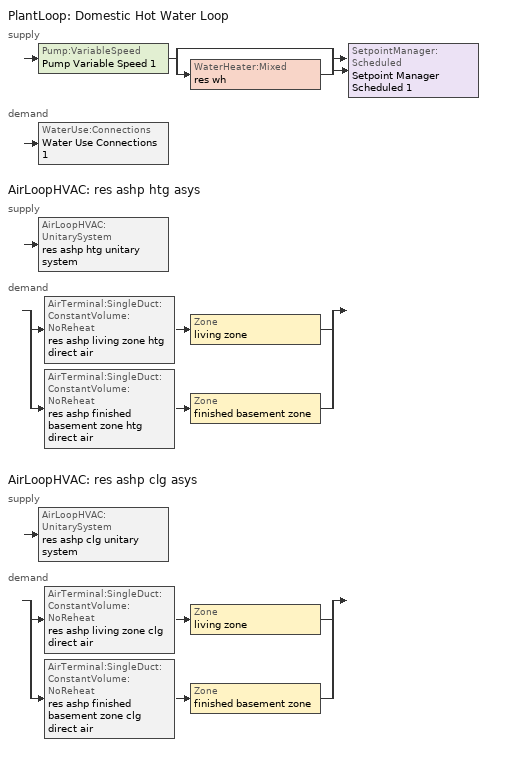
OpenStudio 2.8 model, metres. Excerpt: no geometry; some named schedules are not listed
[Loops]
PlantLoop 'Domestic Hot Water Loop'
 supply: Pump:VariableSpeed 'Pump Variable Speed 1' > split
  | bypass
  | WaterHeater:Mixed 'res wh'
  join > SetpointManager:Scheduled 'Setpoint Manager Scheduled 1'
 demand: WaterUse:Connections 'Water Use Connections 1'
AirLoopHVAC 'res ashp htg asys'
 supply: AirLoopHVAC:UnitarySystem 'res ashp htg unitary system'
 demand: split
  | AirTerminal:SingleDuct:ConstantVolume:NoReheat 'res ashp living zone htg direct air' > Zone 'living zone'
  | AirTerminal:SingleDuct:ConstantVolume:NoReheat 'res ashp finished basement zone htg direct air' > Zone 'finished basement zone'
AirLoopHVAC 'res ashp clg asys'
 supply: AirLoopHVAC:UnitarySystem 'res ashp clg unitary system'
 demand: split
  | AirTerminal:SingleDuct:ConstantVolume:NoReheat 'res ashp living zone clg direct air' > Zone 'living zone'
  | AirTerminal:SingleDuct:ConstantVolume:NoReheat 'res ashp finished basement zone clg direct air' > Zone 'finished basement zone'
[Sizing:Zone] Zone Cooling Design Supply Air Temperature Input Method=SupplyAirTemperature; Zone Cooling Design Supply Air Temperature {C}=14; Zone Cooling Design Supply Air Temperature Difference {deltaC}=11.11; Zone Heating Design Supply Air Temperature Input Method=SupplyAirTemperature; Zone Heating Design Supply Air Temperature {C}=40; Zone Heating Design Supply Air Temperature Difference {deltaC}=11.11; Zone Cooling Design Supply Air Humidity Ratio {kg-H2O/kg-air}=0.0085; Zone Heating Design Supply Air Humidity Ratio {kg-H2O/kg-air}=0.008; Cooling Design Air Flow Method=DesignDay; Heating Design Air Flow Method=DesignDay; Account for Dedicated Outdoor Air System=No; Dedicated Outdoor Air System Control Strategy=NeutralSupplyAir; Dedicated Outdoor Air Low Setpoint Temperature for Design {C}=autosize; Dedicated Outdoor Air High Setpoint Temperature for Design {C}=autosize
living zone; garage zone; finished basement zone; res ds res ashp htg asys ret air zone; res ds res ashp clg asys ret air zone
[Zone equipment]
living zone: res ashp living zone htg direct air, res ashp living zone clg direct air
finished basement zone: res ashp finished basement zone htg direct air, res ashp finished basement zone clg direct air
[PlantLoop]
Domestic Hot Water Loop: Glycol Concentration=0; Maximum Loop Flow Rate {m3/s}=0.01; Plant Loop Volume {m3}=0.003; Load Distribution Scheme=Optimal
[Sizing:Plant]
Domestic Hot Water Loop: Loop Type=Heating; Design Loop Exit Temperature {C}=52.6667; Loop Design Temperature Difference {deltaC}=5.55556; Sizing Option=NonCoincident; Zone Timesteps in Averaging Window=1; Coincident Sizing Factor Mode=None
[Pump:VariableSpeed]
Pump Variable Speed 1: Rated Flow Rate {m3/s}=0.01; Rated Pump Head {Pa}=1; Rated Power Consumption {W}=0; Motor Efficiency=1; Fraction of Motor Inefficiencies to Fluid Stream=0; Coefficient 1 of the Part Load Performance Curve=0; Coefficient 2 of the Part Load Performance Curve=1; Coefficient 3 of the Part Load Performance Curve=0; Coefficient 4 of the Part Load Performance Curve=0; Pump Control Type=Intermittent; Skin Loss Radiative Fraction=0.5; Design Power Sizing Method=PowerPerFlowPerPressure; Design Electric Power per Unit Flow Rate {W/(m3/s)}=348701.1; Design Shaft Power per Unit Flow Rate per Unit Head {W-s/m3-Pa}=1.28205; Design Minimum Flow Rate Fraction=0
[SetpointManager:Scheduled]
Setpoint Manager Scheduled 1: Control Variable=Temperature; Schedule=dhw temp
[WaterHeater:Mixed]
res wh: Tank Volume {m3}=0.143846; Setpoint Temperature Schedule=WH Setpoint Temp; Deadband Temperature Difference {deltaC}=2; Maximum Temperature Limit {C}=99; Heater Control Type=Cycle; Heater Maximum Capacity {W}=11722.8; Heater Minimum Capacity {W}=0; Heater Fuel Type=NaturalGas; Heater Thermal Efficiency=0.773298; Off Cycle Parasitic Fuel Consumption Rate {W}=0; Off Cycle Parasitic Fuel Type=Electricity; Off Cycle Parasitic Heat Fraction to Tank=0; On Cycle Parasitic Fuel Consumption Rate {W}=0; On Cycle Parasitic Fuel Type=Electricity; On Cycle Parasitic Heat Fraction to Tank=0; Ambient Temperature Indicator=ThermalZone; Ambient Temperature Thermal Zone=finished basement zone; Off Cycle Loss Coefficient to Ambient Temperature {W/K}=4.15693; Off Cycle Loss Fraction to Thermal Zone=0.64; On Cycle Loss Coefficient to Ambient Temperature {W/K}=4.15693; On Cycle Loss Fraction to Thermal Zone=1; Use Side Effectiveness=1; Source Side Effectiveness=1; Use Side Design Flow Rate {m3/s}=autosize; Source Side Design Flow Rate {m3/s}=autosize; Indirect Water Heating Recovery Time {hr}=1.5; Source Side Flow Control Mode=IndirectHeatPrimarySetpoint
[WaterUse:Connections]
Water Use Connections 1: Water Use Equipment Name 1=res shower; Water Use Equipment Name 2=res sink; Water Use Equipment Name 3=res bath; Water Use Equipment Name 4=res shower dist=0.0; Water Use Equipment Name 5=res sink dist=0.0; Water Use Equipment Name 6=res bath dist=0.0; Water Use Equipment Name 7=res dw; Water Use Equipment Name 8=res cw
[WaterUse:Equipment:Definition]
Name | Peak Flow Rate {m3/s} | Target Temperature Schedule
res shower | 0.000274695 | res shower temperature schedule
res sink | 0.000212399 | res sink temperature schedule
res bath | 0.000429619 | res bath temperature schedule
res shower dist=0.0 | 0 | res shower temperature schedule
res sink dist=0.0 | 0 | res sink temperature schedule
res bath dist=0.0 | 0 | res bath temperature schedule
res dw | 6.66818e-05 | res dw temperature schedule
res cw | 0.000697118 | res cw temperature schedule
[OtherEquipment:Definition] Design Level Calculation Method=EquipmentLevel
Name | Design Level {W} | Fraction Latent | Fraction Radiant | Fraction Lost
res shower | 7899.46 | 0.487197 | 0 | 0
res sink | 2132.88 | 0.312222 | 0 | 0
res bath | 6337.27 | 0 | 0 | 0
res ds res ashp htg asys SupSLkToLvEq; res ds res ashp htg asys SupLatLkToLvEq; res ds res ashp htg asys SupDCnToLvEq; res ds res ashp htg asys SupDCnToAhEq; res ds res ashp htg asys RetDCnToPlEq; res ds res ashp htg asys RetDCnToAhEquip; res ds res ashp htg asys SupSLkToAhEq; res ds res ashp htg asys SupLatLkToAhEq; res ds res ashp htg asys RetSLkEq; res ds res ashp htg asys RetLatLkEq; res ds res ashp clg asys SupSLkToLvEq; res ds res ashp clg asys SupLatLkToLvEq; res ds res ashp clg asys SupDCnToLvEq; res ds res ashp clg asys SupDCnToAhEq; res ds res ashp clg asys RetDCnToPlEq; res ds res ashp clg asys RetDCnToAhEquip; res ds res ashp clg asys SupSLkToAhEq; res ds res ashp clg asys SupLatLkToAhEq; res ds res ashp clg asys RetSLkEq; res ds res ashp clg asys RetLatLkEq | 0
[Coil:Heating:DX:SingleSpeed]
res ashp htg coil: Availability Schedule=Always On Discrete; Rated Total Heating Capacity {W}=17584.3; Rated COP {W/W}=3.33368; Rated Air Flow Rate {m3/s}=Autosize; Rated Supply Fan Power Per Volume Flow Rate {W/(m3/s)}=773.391; Total Heating Capacity Function of Temperature Curve=HP_Heat-Cap-fT1; Total Heating Capacity Function of Flow Fraction Curve=HP_Heat-CAP-fFF1; Energy Input Ratio Function of Temperature Curve=HP_Heat-EIR-fT1; Energy Input Ratio Function of Flow Fraction Curve=HP_Heat-EIR-fFF1; Part Load Fraction Correlation Curve=HP_Heat-PLF-fPLR1; Defrost Energy Input Ratio Function of Temperature Curve=DefrostEIR; Minimum Outdoor Dry-Bulb Temperature for Compressor Operation {C}=-17.7778; Maximum Outdoor Dry-Bulb Temperature for Defrost Operation {C}=4.44444; Crankcase Heater Capacity {W}=20; Maximum Outdoor Dry-Bulb Temperature for Crankcase Heater Operation {C}=12.7778; Defrost Strategy=ReverseCycle; Defrost Control=OnDemand; Defrost Time Period Fraction=0.166667; Resistive Defrost Heater Capacity {W}=2000
[Coil:Heating:Electric]
res ashp supp heater: Availability Schedule=Always On Discrete; Efficiency=1; Nominal Capacity {W}=14653.6
[Fan:OnOff] Availability Schedule=Always On Discrete; Fan Total Efficiency=0.75; Pressure Rise {Pa}=1023.42; Maximum Flow Rate {m3/s}=autosize; Motor Efficiency=1; Motor In Airstream Fraction=1
Name | Fan Power Ratio Function of Speed Ratio Curve | Fan Efficiency Ratio Function of Speed Ratio Curve
res ashp htg supply fan | Fan On Off Power Curve | Fan On Off Efficiency Curve
res ashp clg supply fan | Fan On Off Power Curve 1 | Fan On Off Efficiency Curve 1
[AirLoopHVAC:UnitarySystem] Control Type=Load; Controlling Zone or Thermostat Location=living zone; Dehumidification Control Type=None; Availability Schedule=Always On Discrete; Fan Placement=BlowThrough; Supply Air Fan Operating Mode Schedule=Always Off Discrete; DX Heating Coil Sizing Ratio=1; Use DOAS DX Cooling Coil=No; DOAS DX Cooling Coil Leaving Minimum Air Temperature {C}=2; Latent Load Control=SensibleOnlyLoadControl; Supply Air Flow Rate During Cooling Operation {m3/s}=autosize; Supply Air Flow Rate During Heating Operation {m3/s}=autosize; Supply Air Flow Rate When No Cooling or Heating is Required {m3/s}=0; Maximum Supply Air Temperature {C}=76.6667; Maximum Outdoor Dry-Bulb Temperature for Supplemental Heater Operation {C}=4.44444; Maximum Cycling Rate {cycles/hr}=2.5; Heat Pump Time Constant {s}=60; Fraction of On-Cycle Power Use=0.01; Heat Pump Fan Delay Time {s}=60; Ancilliary On-Cycle Electric Power {W}=0; Ancilliary Off-Cycle Electric Power {W}=0
Name | Supply Fan | Heating Coil | Supplemental Heating Coil | Cooling Coil
res ashp htg unitary system | res ashp htg supply fan | res ashp htg coil | res ashp supp heater
res ashp clg unitary system | res ashp clg supply fan |  |  | res ashp clg coil
[AirLoopHVAC] Availability Schedule=Always On Discrete; Design Supply Air Flow Rate {m3/s}=AutoSize
res ashp htg asys; res ashp clg asys
[Sizing:System] Type of Load to Size On=Sensible; Design Outdoor Air Flow Rate {m3/s}=Autosize; Central Heating Maximum System Air Flow Ratio=0.3; Preheat Design Temperature {C}=7; Preheat Design Humidity Ratio {kg-H2O/kg-Air}=0.008; Precool Design Temperature {C}=12.8; Precool Design Humidity Ratio {kg-H2O/kg-Air}=0.008; Central Cooling Design Supply Air Temperature {C}=12.8; Central Heating Design Supply Air Temperature {C}=16.7; Sizing Option=NonCoincident; 100% Outdoor Air in Cooling=Yes; 100% Outdoor Air in Heating=Yes; Central Cooling Design Supply Air Humidity Ratio {kg-H2O/kg-Air}=0.0085; Central Heating Design Supply Air Humidity Ratio {kg-H2O/kg-Air}=0.008; Cooling Design Air Flow Method=DesignDay; Cooling Design Air Flow Rate {m3/s}=0; Heating Design Air Flow Method=DesignDay; Heating Design Air Flow Rate {m3/s}=0; System Outdoor Air Method=ZoneSum; Zone Maximum Outdoor Air Fraction=1; Cooling Supply Air Flow Rate Per Floor Area {m3/s-m2}=0.00996765; Cooling Fraction of Autosized Cooling Supply Air Flow Rate=1; Cooling Supply Air Flow Rate Per Unit Cooling Capacity {m3/s-W}=3.94755e-05; Heating Supply Air Flow Rate Per Floor Area {m3/s-m2}=0.00996765; Heating Fraction of Autosized Heating Supply Air Flow Rate=1; Heating Fraction of Autosized Cooling Supply Air Flow Rate=1; Heating Supply Air Flow Rate Per Unit Heating Capacity {m3/s-W}=3.15882e-05; Cooling Design Capacity Method=CoolingDesignCapacity; Cooling Design Capacity {W}=autosize; Cooling Design Capacity Per Floor Area {W/m2}=234.7; Fraction of Autosized Cooling Design Capacity=1; Heating Design Capacity Method=HeatingDesignCapacity; Heating Design Capacity {W}=autosize; Heating Design Capacity Per Floor Area {W/m2}=157; Fraction of Autosized Heating Design Capacity=1; Central Cooling Capacity Control Method=OnOff
res ashp htg asys; res ashp clg asys
[AirTerminal:SingleDuct:ConstantVolume:NoReheat] Availability Schedule=Always On Discrete; Maximum Air Flow Rate {m3/s}=AutoSize
res ashp living zone htg direct air; res ashp finished basement zone htg direct air; res ashp living zone clg direct air; res ashp finished basement zone clg direct air
[Coil:Cooling:DX:SingleSpeed]
res ashp clg coil: Availability Schedule=Always On Discrete; Rated Total Cooling Capacity {W}=17584.3; Rated Sensible Heat Ratio=0.740762; Rated COP {W/W}=4.07538; Rated Air Flow Rate {m3/s}=autosize; Rated Evaporator Fan Power Per Volume Flow Rate {W/(m3/s)}=773.391; Total Cooling Capacity Function of Temperature Curve=Cool-Cap-fT1; Total Cooling Capacity Function of Flow Fraction Curve=Cool-Cap-fFF1; Energy Input Ratio Function of Temperature Curve=Cool-EIR-fT1; Energy Input Ratio Function of Flow Fraction Curve=Cool-EIR-fFF1; Part Load Fraction Correlation Curve=Cool-PLF-fPLR1; Nominal Time for Condensate Removal to Begin {s}=1000; Ratio of Initial Moisture Evaporation Rate and Steady State Latent Capacity=1.5; Maximum Cycling Rate {cycles/hr}=3; Latent Capacity Time Constant {s}=45; Condenser Type=AirCooled; Evaporative Condenser Effectiveness=0; Evaporative Condenser Air Flow Rate {m3/s}=Autosize; Evaporative Condenser Pump Rated Power Consumption {W}=Autosize; Crankcase Heater Capacity {W}=0; Maximum Outdoor Dry-Bulb Temperature for Crankcase Heater Operation {C}=0; Basin Heater Capacity {W/K}=0; Basin Heater Setpoint Temperature {C}=10
[EnergyManagementSystem:Sensor]
Name | Output Variable or Output Meter Index Key | Output Variable or Output Meter
res_install_quality_fault_1_tin_s; res_ceil_fan_tin_sensor; res_af_1_tin_s | living zone | Zone Mean Air Temperature
res_install_quality_fault_1_tt_s; res_af_1_tt_s | living zone | Zone Outdoor Air Drybulb Temperature
res_ceil_fan_sched_val_sensor | res ceil fan schedule | Schedule Value
res_nv_pb_s |  | Site Outdoor Air Barometric Pressure
res_af_vw_s |  | Site Wind Speed
res_nv_wt_s |  | Site Outdoor Air Humidity Ratio
res_nv_1_nva_s | res nv_1 avail schedule | Schedule Value
res_nv_1_sp_s | res nv_1 temp schedule | Schedule Value
res_ds_res_ashp_htg_asys_fan_rtf_s | res ashp htg supply fan | Fan Runtime Fraction
res_ds_res_ashp_clg_asys_fan_rtf_s | res ashp clg supply fan | Fan Runtime Fraction
res_ds_res_ashp_htg_asys_win_s; res_ds_res_ashp_clg_asys_win_s | living zone | Zone Mean Air Humidity Ratio
res_ds_res_ashp_htg_asys_ah_mfr_s | Node 18 | System Node Mass Flow Rate
res_ds_res_ashp_htg_asys_ah_vfr_s | Node 18 | System Node Current Density Volume Flow Rate
res_ds_res_ashp_htg_asys_ah_tt_s | Node 18 | System Node Temperature
res_ds_res_ashp_htg_asys_ra_t_s | Node 21 | System Node Temperature
res_ds_res_ashp_htg_asys_ah_wt_s | Node 18 | System Node Humidity Ratio
res_ds_res_ashp_htg_asys_ra_w_s | Node 21 | System Node Humidity Ratio
res_ds_res_ashp_htg_asys_ah_t_s; res_ds_res_ashp_clg_asys_ah_t_s | garage zone | Zone Air Temperature
res_ds_res_ashp_htg_asys_ah_w_s; res_ds_res_ashp_clg_asys_ah_w_s | garage zone | Zone Mean Air Humidity Ratio
res_ds_res_ashp_clg_asys_ah_mfr_s | Node 28 | System Node Mass Flow Rate
res_ds_res_ashp_clg_asys_ah_vfr_s | Node 28 | System Node Current Density Volume Flow Rate
res_ds_res_ashp_clg_asys_ah_tt_s | Node 28 | System Node Temperature
res_ds_res_ashp_clg_asys_ra_t_s | Node 31 | System Node Temperature
res_ds_res_ashp_clg_asys_ah_wt_s | Node 28 | System Node Humidity Ratio
res_ds_res_ashp_clg_asys_ra_w_s | Node 31 | System Node Humidity Ratio
res_infil_1_range_sch_s | res mv_1 range exhaust schedule | Schedule Value
res_infil_1_bath_sch_s | res mv_1 bath exhaust schedule | Schedule Value
res_infil_1_dryer_sch_s | res mv_1 dryer exhaust schedule | Schedule Value
res_infil_1_wh_sch_s | Always On Discrete | Schedule Value
[EnergyManagementSystem:Actuator]
Name | Actuated Component | Actuated Component Type | Actuated Component Control Type
res_install_quality_fault_1_cap_clg_act | Cool-Cap-fFF1 | Curve | Curve Result
res_install_quality_fault_1_eir_clg_act | Cool-EIR-fFF1 | Curve | Curve Result
res_install_quality_fault_1_cap_htg_act | HP_Heat-CAP-fFF1 | Curve | Curve Result
res_install_quality_fault_1_eir_htg_act | HP_Heat-EIR-fFF1 | Curve | Curve Result
res_ceil_fan_sched_override | res ceil fan master | Schedule:Constant | Schedule Value
res_nv_1_flow_act | res nv_1 flow | Zone Infiltration | Air Exchange Flow Rate
res_ds_res_ashp_htg_asys_SupSLkToLvEq_act | res ds res ashp htg asys SupSLkToLvEq | OtherEquipment | Power Level
res_ds_res_ashp_htg_asys_SupLatLkToLvEq_act | res ds res ashp htg asys SupLatLkToLvEq | OtherEquipment | Power Level
res_ds_res_ashp_htg_asys_SupDCnToLvEq_act | res ds res ashp htg asys SupDCnToLvEq | OtherEquipment | Power Level
res_ds_res_ashp_htg_asys_SupDCnToAhEq_act | res ds res ashp htg asys SupDCnToAhEq | OtherEquipment | Power Level
res_ds_res_ashp_htg_asys_RetDCnToPlEq_act | res ds res ashp htg asys RetDCnToPlEq | OtherEquipment | Power Level
res_ds_res_ashp_htg_asys_RetDCnToAhEquip_act | res ds res ashp htg asys RetDCnToAhEquip | OtherEquipment | Power Level
res_ds_res_ashp_htg_asys_SupSLkToAhEq_act | res ds res ashp htg asys SupSLkToAhEq | OtherEquipment | Power Level
res_ds_res_ashp_htg_asys_SupLatLkToAhEq_act | res ds res ashp htg asys SupLatLkToAhEq | OtherEquipment | Power Level
res_ds_res_ashp_htg_asys_RetSLkEq_act | res ds res ashp htg asys RetSLkEq | OtherEquipment | Power Level
res_ds_res_ashp_htg_asys_RetLatLkEq_act | res ds res ashp htg asys RetLatLkEq | OtherEquipment | Power Level
res_ds_res_ashp_htg_asys_AhToLivMix_act | res ds res ashp htg asys AhToLivMix | ZoneMixing | Air Exchange Flow Rate
res_ds_res_ashp_htg_asys_LivToAhMix_act | res ds res ashp htg asys LivToAhMix | ZoneMixing | Air Exchange Flow Rate
res_ds_res_ashp_clg_asys_SupSLkToLvEq_act | res ds res ashp clg asys SupSLkToLvEq | OtherEquipment | Power Level
res_ds_res_ashp_clg_asys_SupLatLkToLvEq_act | res ds res ashp clg asys SupLatLkToLvEq | OtherEquipment | Power Level
res_ds_res_ashp_clg_asys_SupDCnToLvEq_act | res ds res ashp clg asys SupDCnToLvEq | OtherEquipment | Power Level
res_ds_res_ashp_clg_asys_SupDCnToAhEq_act | res ds res ashp clg asys SupDCnToAhEq | OtherEquipment | Power Level
res_ds_res_ashp_clg_asys_RetDCnToPlEq_act | res ds res ashp clg asys RetDCnToPlEq | OtherEquipment | Power Level
res_ds_res_ashp_clg_asys_RetDCnToAhEquip_act | res ds res ashp clg asys RetDCnToAhEquip | OtherEquipment | Power Level
res_ds_res_ashp_clg_asys_SupSLkToAhEq_act | res ds res ashp clg asys SupSLkToAhEq | OtherEquipment | Power Level
res_ds_res_ashp_clg_asys_SupLatLkToAhEq_act | res ds res ashp clg asys SupLatLkToAhEq | OtherEquipment | Power Level
res_ds_res_ashp_clg_asys_RetSLkEq_act | res ds res ashp clg asys RetSLkEq | OtherEquipment | Power Level
res_ds_res_ashp_clg_asys_RetLatLkEq_act | res ds res ashp clg asys RetLatLkEq | OtherEquipment | Power Level
res_ds_res_ashp_clg_asys_AhToLivMix_act | res ds res ashp clg asys AhToLivMix | ZoneMixing | Air Exchange Flow Rate
res_ds_res_ashp_clg_asys_LivToAhMix_act | res ds res ashp clg asys LivToAhMix | ZoneMixing | Air Exchange Flow Rate
res_infil_1_house_fan_act | res infil_1 house fan | ElectricEquipment | Electric Power Level
res_infil_1_range_fan_act | res infil_1 range fan | ElectricEquipment | Electric Power Level
res_infil_1_bath_fan_act | res infil_1 bath fan | ElectricEquipment | Electric Power Level
res_infil_1_flow_act | res infil_1 flow | Zone Infiltration | Air Exchange Flow Rate
[EnergyManagementSystem:Program]
res_install_quality_fault_1_prog: Set a1_AF_Qgr_c = 0.718605468; Set a2_AF_Qgr_c = 0.410099989; Set a3_AF_Qgr_c = -0.128705457; Set a1_AF_EIR_c = 1.32299905; Set a2_AF_EIR_c = -0.477711207; Set a3_AF_EIR_c = 0.154712157; Set F_CH = 0.0; Set a1_CH_Qgr_c = -9.46E-01; Set a2_CH_Qgr_c = 4.93E-02; Set a3_CH_Qgr_c = -1.18E-03; Set a4_CH_Qgr_c = -1.15E+00; Set a1_CH_P_c = -3.13E-01; Set a2_CH_P_c = 1.15E-02; Set a3_CH_P_c = 2.66E-03; Set a4_CH_P_c = -1.16E-01; Set FF_CH_c = 1.0; Set q0_CH = a1_CH_Qgr_c; Set q1_CH = a2_CH_Qgr_c*res_install_quality_fault_1_tin_s; Set q2_CH = a3_CH_Qgr_c*res_install_quality_fault_1_tt_s; Set q3_CH = a4_CH_Qgr_c*F_CH; Set Y_CH_Q_c = 1 + ((q0_CH+(q1_CH)+(q2_CH)+(q3_CH))*F_CH); Set q0_AF_CH = a1_AF_Qgr_c; Set q1_AF_CH = a2_AF_Qgr_c*FF_CH_c; Set q2_AF_CH = a3_AF_Qgr_c*FF_CH_c*FF_CH_c; Set p_CH_Q_c = Y_CH_Q_c/(q0_AF_CH+(q1_AF_CH)+(q2_AF_CH)); Set p1_CH = a1_CH_P_c; Set p2_CH = a2_CH_P_c*res_install_quality_fault_1_tin_s; Set p3_CH = a3_CH_P_c*res_install_quality_fault_1_tt_s; Set p4_CH = a4_CH_P_c*F_CH; Set Y_CH_COP_c = Y_CH_Q_c/(1 + (p1_CH+(p2_CH)+(p3_CH)+(p4_CH))*F_CH); Set eir0_AF_CH = a1_AF_EIR_c; Set eir1_AF_CH = a2_AF_EIR_c*FF_CH_c; Set eir2_AF_CH = a3_AF_EIR_c*FF_CH_c*FF_CH_c; Set p_CH_COP_c = Y_CH_COP_c*(eir0_AF_CH+(eir1_AF_CH)+(eir2_AF_CH)); Set FF_AF_comb_c = 0.5; Set q0_AF_comb = a1_AF_Qgr_c; Set q1_AF_comb = a2_AF_Qgr_c*FF_AF_comb_c; Set q2_AF_comb = a3_AF_Qgr_c*FF_AF_comb_c*FF_AF_comb_c; Set p_AF_Q_c = q0_AF_comb+(q1_AF_comb)+(q2_AF_comb); Set eir0_AF_comb = a1_AF_EIR_c; Set eir1_AF_comb = a2_AF_EIR_c*FF_AF_comb_c; Set eir2_AF_comb = a3_AF_EIR_c*FF_AF_comb_c*FF_AF_comb_c; Set p_AF_COP_c = 1.0/(eir0_AF_comb+(eir1_AF_comb)+(eir2_AF_comb)); Set res_install_quality_fault_1_cap_clg_act = (p_CH_Q_c * p_AF_Q_c); Set res_install_quality_fault_1_eir_clg_act = (1.0 / (p_CH_COP_c * p_AF_COP_c)); Set a1_AF_Qgr_h = 0.694045465; Set a2_AF_Qgr_h = 0.474207981; Set a3_AF_Qgr_h = -0.168253446; Set a1_AF_EIR_h = 2.185418751; Set a2_AF_EIR_h = -1.942827919; Set a3_AF_EIR_h = 0.757409168; Set a1_CH_Qgr_h = -0.0338595; Set a2_CH_Qgr_h = 0.0202827; Set a3_CH_Qgr_h = -2.6226343; Set a1_CH_P_h = 0.0615649; Set a2_CH_P_h = 0.0044554; Set a3_CH_P_h = -0.2598507; Set FF_CH_h = 1.0; Set qh1_CH = a1_CH_Qgr_h; Set qh2_CH = a2_CH_Qgr_h*res_install_quality_fault_1_tt_s; Set qh3_CH = a3_CH_Qgr_h*F_CH; Set Y_CH_Q_h = 1 + ((qh1_CH+(qh2_CH)+(qh3_CH))*F_CH); Set qh0_AF_CH = a1_AF_Qgr_h; Set qh1_AF_CH = a2_AF_Qgr_h*FF_CH_h; Set qh2_AF_CH = a3_AF_Qgr_h*FF_CH_h*FF_CH_h; Set p_CH_Q_h = Y_CH_Q_h/(qh0_AF_CH + (qh1_AF_CH) +(qh2_AF_CH)); Set ph1_CH = a1_CH_P_h; Set ph2_CH = a2_CH_P_h*res_install_quality_fault_1_tt_s; Set ph3_CH = a3_CH_P_h*F_CH; Set Y_CH_COP_h = Y_CH_Q_h/(1 + ((ph1_CH+(ph2_CH)+(ph3_CH))*F_CH)); Set eirh0_AF_CH = a1_AF_EIR_h; Set eirh1_AF_CH = a2_AF_EIR_h*FF_CH_h; Set eirh2_AF_CH = a3_AF_EIR_h*FF_CH_h*FF_CH_h; Set p_CH_COP_h = Y_CH_COP_h*(eirh0_AF_CH + (eirh1_AF_CH) + (eirh2_AF_CH)); Set FF_AF_comb_h = 0.5; Set qh0_AF_comb = a1_AF_Qgr_h; Set qh1_AF_comb = a2_AF_Qgr_h*FF_AF_comb_h; Set qh2_AF_comb = a3_AF_Qgr_h*FF_AF_comb_h*FF_AF_comb_h; Set p_AF_Q_h = qh0_AF_comb+(qh1_AF_comb)+(qh2_AF_comb); Set eirh0_AF_comb = a1_AF_EIR_h; Set eirh1_AF_comb = a2_AF_EIR_h*FF_AF_comb_h; Set eirh2_AF_comb = a3_AF_EIR_h*FF_AF_comb_h*FF_AF_comb_h; Set p_AF_COP_h = 1.0/(eirh0_AF_comb+(eirh1_AF_comb)+(eirh2_AF_comb)); Set res_install_quality_fault_1_cap_htg_act = (p_CH_Q_h * p_AF_Q_h); Set res_install_quality_fault_1_eir_htg_act = 1.0 / (p_CH_COP_h * p_AF_COP_h)
res_ceil_fan_schedule_program: If res_ceil_fan_sched_val_sensor == 0; Set res_ceil_fan_sched_override = 0; ElseIf res_ceil_fan_tin_sensor < 24.389; Set res_ceil_fan_sched_override = 0; Else; Set res_ceil_fan_sched_override = 1; EndIf
res_nv_1_program: Set Tdiff = res_af_1_tin_s-res_af_1_tt_s; Set dT = (@Abs Tdiff); Set pt = (@RhFnTdbWPb res_af_1_tt_s res_nv_wt_s res_nv_pb_s); Set NVA = 0.0; Set Cs = 0.00024368211684197043; Set Cw = 0.00010154062060280269; Set MNV = 2.464492068866018; Set MHR = 0.0115; Set MRH = 0.7; Set temp1 = (res_nv_1_nva_s*NVA); Set SGNV = temp1*((((Cs*dT)+(Cw*(res_af_vw_s^2)))^0.5)/1000); If (res_nv_wt_s<MHR) && (pt<MRH) && (res_af_1_tin_s>res_nv_1_sp_s); Set temp2 = (res_af_1_tin_s-res_nv_1_sp_s); Set NVadj1 = temp2/(res_af_1_tin_s-res_af_1_tt_s); Set NVadj2 = (@Min NVadj1 1); Set NVadj3 = (@Max NVadj2 0); Set NVadj = SGNV*NVadj3; Set res_nv_1_flow_act = (@Min NVadj MNV); Else; Set res_nv_1_flow_act = 0; EndIf
res_ds_res_ashp_htg_asys_program: Set res_ds_res_ashp_htg_asys_AhMfr = res_ds_res_ashp_htg_asys_ah_mfr_s; Set res_ds_res_ashp_htg_asys_FanRtf = res_ds_res_ashp_htg_asys_fan_rtf_s; Set res_ds_res_ashp_htg_asys_AhVfr = res_ds_res_ashp_htg_asys_ah_vfr_s; Set res_ds_res_ashp_htg_asys_AhTt = res_ds_res_ashp_htg_asys_ah_tt_s; Set res_ds_res_ashp_htg_asys_AhWt = res_ds_res_ashp_htg_asys_ah_wt_s; Set res_ds_res_ashp_htg_asys_RaT = res_ds_res_ashp_htg_asys_ra_t_s; Set res_ds_res_ashp_htg_asys_RaW = res_ds_res_ashp_htg_asys_ra_w_s; Set res_ds_res_ashp_htg_asys_AhT = res_ds_res_ashp_htg_asys_ah_t_s; Set res_ds_res_ashp_htg_asys_AhW = res_ds_res_ashp_htg_asys_ah_w_s; Run res_ds_res_ashp_htg_asys_lk_subrout; Set res_ds_res_ashp_htg_asys_SupSLkToLvEq_act = res_ds_res_ashp_htg_asys_SupSLkToLv; Set res_ds_res_ashp_htg_asys_SupLatLkToLvEq_act = res_ds_res_ashp_htg_asys_SupLatLkToLv; Set res_ds_res_ashp_htg_asys_SupDCnToLvEq_act = res_ds_res_ashp_htg_asys_SupDCnToLv; Set res_ds_res_ashp_htg_asys_SupDCnToAhEq_act = res_ds_res_ashp_htg_asys_SupDCnToAh; Set res_ds_res_ashp_htg_asys_SupSLkToAhEq_act = res_ds_res_ashp_htg_asys_SupSLkToAh; Set res_ds_res_ashp_htg_asys_SupLatLkToAhEq_act = res_ds_res_ashp_htg_asys_SupLatLkToAh; Set res_ds_res_ashp_htg_asys_RetSLkEq_act = res_ds_res_ashp_htg_asys_RetSLk; Set res_ds_res_ashp_htg_asys_RetLatLkEq_act = res_ds_res_ashp_htg_asys_RetLatLk; Set res_ds_res_ashp_htg_asys_RetDCnToPlEq_act = res_ds_res_ashp_htg_asys_RetDCnToPl; Set res_ds_res_ashp_htg_asys_RetDCnToAhEquip_act = res_ds_res_ashp_htg_asys_RetDCnToAh; Set res_ds_res_ashp_htg_asys_AhToLivMix_act = res_ds_res_ashp_htg_asys_AhToLiv; Set res_ds_res_ashp_htg_asys_LivToAhMix_act = res_ds_res_ashp_htg_asys_LivToAh
res_ds_res_ashp_clg_asys_program: Set res_ds_res_ashp_clg_asys_AhMfr = res_ds_res_ashp_clg_asys_ah_mfr_s; Set res_ds_res_ashp_clg_asys_FanRtf = res_ds_res_ashp_clg_asys_fan_rtf_s; Set res_ds_res_ashp_clg_asys_AhVfr = res_ds_res_ashp_clg_asys_ah_vfr_s; Set res_ds_res_ashp_clg_asys_AhTt = res_ds_res_ashp_clg_asys_ah_tt_s; Set res_ds_res_ashp_clg_asys_AhWt = res_ds_res_ashp_clg_asys_ah_wt_s; Set res_ds_res_ashp_clg_asys_RaT = res_ds_res_ashp_clg_asys_ra_t_s; Set res_ds_res_ashp_clg_asys_RaW = res_ds_res_ashp_clg_asys_ra_w_s; Set res_ds_res_ashp_clg_asys_AhT = res_ds_res_ashp_clg_asys_ah_t_s; Set res_ds_res_ashp_clg_asys_AhW = res_ds_res_ashp_clg_asys_ah_w_s; Run res_ds_res_ashp_clg_asys_lk_subrout; Set res_ds_res_ashp_clg_asys_SupSLkToLvEq_act = res_ds_res_ashp_clg_asys_SupSLkToLv; Set res_ds_res_ashp_clg_asys_SupLatLkToLvEq_act = res_ds_res_ashp_clg_asys_SupLatLkToLv; Set res_ds_res_ashp_clg_asys_SupDCnToLvEq_act = res_ds_res_ashp_clg_asys_SupDCnToLv; Set res_ds_res_ashp_clg_asys_SupDCnToAhEq_act = res_ds_res_ashp_clg_asys_SupDCnToAh; Set res_ds_res_ashp_clg_asys_SupSLkToAhEq_act = res_ds_res_ashp_clg_asys_SupSLkToAh; Set res_ds_res_ashp_clg_asys_SupLatLkToAhEq_act = res_ds_res_ashp_clg_asys_SupLatLkToAh; Set res_ds_res_ashp_clg_asys_RetSLkEq_act = res_ds_res_ashp_clg_asys_RetSLk; Set res_ds_res_ashp_clg_asys_RetLatLkEq_act = res_ds_res_ashp_clg_asys_RetLatLk; Set res_ds_res_ashp_clg_asys_RetDCnToPlEq_act = res_ds_res_ashp_clg_asys_RetDCnToPl; Set res_ds_res_ashp_clg_asys_RetDCnToAhEquip_act = res_ds_res_ashp_clg_asys_RetDCnToAh; Set res_ds_res_ashp_clg_asys_AhToLivMix_act = res_ds_res_ashp_clg_asys_AhToLiv; Set res_ds_res_ashp_clg_asys_LivToAhMix_act = res_ds_res_ashp_clg_asys_LivToAh
res_infil_1_program: Set p_m = 0.14; Set p_s = 0.22; Set s_m = 270; Set s_s = 370; Set z_m = 9.99744; Set z_s = 6.629400000094741; Set f_t = (((s_m/z_m)^p_m)*((z_s/s_s)^p_s)); Set Tdiff = res_af_1_tin_s-res_af_1_tt_s; Set dT = @Abs Tdiff; Set c = 0.0682; Set Cs = 0.092; Set Cw = 0.1406; Set n = 0.67; Set sft = (f_t*0.5); Set temp1 = ((c*Cw)*((sft*res_af_vw_s)^(2*n)))^2; Set Qn = (((c*Cs*(dT^n))^2)+temp1)^0.5; Set Tdiff = res_af_1_tin_s-res_af_1_tt_s; Set dT = @Abs Tdiff; Set QWHV = res_infil_1_wh_sch_s*0.0302; Set Qrange = res_infil_1_range_sch_s*0.0472; Set Qdryer = res_infil_1_dryer_sch_s*0.0472; Set Qbath = res_infil_1_bath_sch_s*0.0472; Set QhpwhOut = 0; Set QhpwhIn = 0; Set QductsOut = 0; Set QductsIn = 0; Set QductsOut = QductsOut+res_ds_res_ashp_htg_asys_lk_ret_fan_equiv; Set QductsIn = QductsIn+res_ds_res_ashp_htg_asys_lk_sup_fan_equiv; Set QductsOut = QductsOut+res_ds_res_ashp_clg_asys_lk_ret_fan_equiv; Set QductsIn = QductsIn+res_ds_res_ashp_clg_asys_lk_sup_fan_equiv; Set Qout = QWHV+Qrange+Qbath+Qdryer+QhpwhOut+QductsOut; Set Qin = QhpwhIn+QductsIn; Set Qu = (@Abs (Qout-Qin)); Set Qb = (@Min Qout Qin); Set faneff_wh = 0.9438948864000002; Set res_infil_1_house_fan_act = (QWHV*300)/faneff_wh*1; Set faneff_sp = 0.4719474432000001; Set res_infil_1_range_fan_act = (Qrange*300)/faneff_sp; Set res_infil_1_bath_fan_act = (Qbath*300)/faneff_sp; Set Q_acctd_for_elsewhere = QhpwhOut+QhpwhIn+QductsOut+QductsIn; Set res_infil_1_flow_act = (((Qu^2)+(Qn^2))^0.5)-Q_acctd_for_elsewhere; Set res_infil_1_flow_act = (@Max res_infil_1_flow_act 0)
[EnergyManagementSystem:ProgramCallingManager]
res install quality fault_1 prog man: InsideHVACSystemIterationLoop; res_install_quality_fault_1_prog
res ceil fan program calling manager: BeginTimestepBeforePredictor; res_ceil_fan_schedule_program
res af_1 program calling manager: BeginTimestepBeforePredictor; res_infil_1_program; res_nv_1_program
res ds res ashp htg asys program calling manager: EndOfSystemTimestepAfterHVACReporting; res_ds_res_ashp_htg_asys_program
res ds res ashp clg asys program calling manager: EndOfSystemTimestepAfterHVACReporting; res_ds_res_ashp_clg_asys_program
[ElectricEquipment:Definition] Design Level Calculation Method=EquipmentLevel
Name | Design Level {W} | Fraction Latent | Fraction Radiant | Fraction Lost
res dw | 8743.86 | 0.15 | 0.36 | 0.25
res cw | 7800.9 | 0 | 0.48 | 0.2
res infil_1 house fan; res infil_1 range fan; res infil_1 bath fan | 0 | 0 | 0 | 1
[AirLoopHVAC:ReturnPlenum]
Name | ThermalZone
res ashp htg asys return plenum | res ds res ashp htg asys ret air zone
res ashp clg asys return plenum | res ds res ashp clg asys ret air zone
[EnergyManagementSystem:Subroutine]
res_ds_res_ashp_htg_asys_lk_subrout: Set f_sup = 0.13696303696303697; Set f_ret = 0.10009990009990012; Set f_OA = 0.036863136863136844; Set oafrate = f_OA * res_ds_res_ashp_htg_asys_AhVfr; Set suplkfrate = f_sup * res_ds_res_ashp_htg_asys_AhVfr; Set retlkfrate = f_ret * res_ds_res_ashp_htg_asys_AhVfr; Set res_ds_res_ashp_htg_asys_AhToLiv = (@Abs (suplkfrate-retlkfrate-oafrate)); Set res_ds_res_ashp_htg_asys_LivToAh = 0; Set res_ds_res_ashp_htg_asys_lk_sup_fan_equiv = 0; Set res_ds_res_ashp_htg_asys_lk_ret_fan_equiv = oafrate; If res_ds_res_ashp_htg_asys_AhMfr>0; Set h_SA=(@HFnTdbW res_ds_res_ashp_htg_asys_AhTt res_ds_res_ashp_htg_asys_AhWt); Set h_AHZ=(@HFnTdbW res_ds_res_ashp_htg_asys_AhT res_ds_res_ashp_htg_asys_AhW); Set h_RA=(@HFnTdbW res_ds_res_ashp_htg_asys_RaT res_ds_res_ashp_htg_asys_RaW); Set h_fg=(@HfgAirFnWTdb res_ds_res_ashp_htg_asys_AhWt res_ds_res_ashp_htg_asys_AhTt); Set SALkQtot=f_sup*res_ds_res_ashp_htg_asys_AhMfr*(h_RA-h_SA); Set temp1=h_fg*(res_ds_res_ashp_htg_asys_RaW-res_ds_res_ashp_htg_asys_AhWt); Set res_ds_res_ashp_htg_asys_SupLatLkToLv = f_sup*res_ds_res_ashp_htg_asys_AhMfr*temp1; Set res_ds_res_ashp_htg_asys_SupSLkToLv = SALkQtot-res_ds_res_ashp_htg_asys_SupLatLkToLv; Set eTm=(res_ds_res_ashp_htg_asys_FanRtf/(res_ds_res_ashp_htg_asys_AhMfr*1006.0))*137.311; Set eTm=0-eTm; Set temp4=res_ds_res_ashp_htg_asys_AhT; Set tsup=temp4+((res_ds_res_ashp_htg_asys_AhTt-res_ds_res_ashp_htg_asys_AhT)*(@Exp eTm)); Set temp5=tsup-res_ds_res_ashp_htg_asys_AhTt; Set res_ds_res_ashp_htg_asys_SupDCnToLv = res_ds_res_ashp_htg_asys_AhMfr*1006.0*temp5; Set res_ds_res_ashp_htg_asys_SupDCnToAh = 0-res_ds_res_ashp_htg_asys_SupDCnToLv; Set eTm=(res_ds_res_ashp_htg_asys_FanRtf/(res_ds_res_ashp_htg_asys_AhMfr*1006.0))*200.686; Set eTm=0-eTm; Set temp6=res_ds_res_ashp_htg_asys_AhT; Set tret=temp6+((res_ds_res_ashp_htg_asys_RaT-res_ds_res_ashp_htg_asys_AhT)*(@Exp eTm)); Set temp7=tret-res_ds_res_ashp_htg_asys_RaT; Set res_ds_res_ashp_htg_asys_RetDCnToPl=res_ds_res_ashp_htg_asys_AhMfr*1006.0*temp7; Set res_ds_res_ashp_htg_asys_RetDCnToAh=0-res_ds_res_ashp_htg_asys_RetDCnToPl; Set res_ds_res_ashp_htg_asys_RetLatLk=0; Set temp2=(res_ds_res_ashp_htg_asys_AhT-res_ds_res_ashp_htg_asys_RaT); Set res_ds_res_ashp_htg_asys_RetSLk=f_ret*res_ds_res_ashp_htg_asys_AhMfr*1006.0*temp2; Set QtLkToAHZn=f_sup*res_ds_res_ashp_htg_asys_AhMfr*(h_SA-h_AHZ); Set temp3=(res_ds_res_ashp_htg_asys_AhWt-res_ds_res_ashp_htg_asys_AhW); Set res_ds_res_ashp_htg_asys_SupLatLkToAh=f_sup*res_ds_res_ashp_htg_asys_AhMfr*h_fg; Set res_ds_res_ashp_htg_asys_SupLatLkToAh=res_ds_res_ashp_htg_asys_SupLatLkToAh*temp3; Set res_ds_res_ashp_htg_asys_SupSLkToAh=QtLkToAHZn-res_ds_res_ashp_htg_asys_SupLatLkToAh; Else; Set res_ds_res_ashp_htg_asys_SupLatLkToLv=0; Set res_ds_res_ashp_htg_asys_SupSLkToLv=0; Set res_ds_res_ashp_htg_asys_SupDCnToLv=0; Set res_ds_res_ashp_htg_asys_SupDCnToAh=0; Set res_ds_res_ashp_htg_asys_RetDCnToPl=0; Set res_ds_res_ashp_htg_asys_RetDCnToAh=0; Set res_ds_res_ashp_htg_asys_RetLatLk=0; Set res_ds_res_ashp_htg_asys_RetSLk=0; Set res_ds_res_ashp_htg_asys_SupLatLkToAh=0; Set res_ds_res_ashp_htg_asys_SupSLkToAh=0; EndIf
res_ds_res_ashp_clg_asys_lk_subrout: Set f_sup = 0.13696303696303697; Set f_ret = 0.10009990009990012; Set f_OA = 0.036863136863136844; Set oafrate = f_OA * res_ds_res_ashp_clg_asys_AhVfr; Set suplkfrate = f_sup * res_ds_res_ashp_clg_asys_AhVfr; Set retlkfrate = f_ret * res_ds_res_ashp_clg_asys_AhVfr; Set res_ds_res_ashp_clg_asys_AhToLiv = (@Abs (suplkfrate-retlkfrate-oafrate)); Set res_ds_res_ashp_clg_asys_LivToAh = 0; Set res_ds_res_ashp_clg_asys_lk_sup_fan_equiv = 0; Set res_ds_res_ashp_clg_asys_lk_ret_fan_equiv = oafrate; If res_ds_res_ashp_clg_asys_AhMfr>0; Set h_SA=(@HFnTdbW res_ds_res_ashp_clg_asys_AhTt res_ds_res_ashp_clg_asys_AhWt); Set h_AHZ=(@HFnTdbW res_ds_res_ashp_clg_asys_AhT res_ds_res_ashp_clg_asys_AhW); Set h_RA=(@HFnTdbW res_ds_res_ashp_clg_asys_RaT res_ds_res_ashp_clg_asys_RaW); Set h_fg=(@HfgAirFnWTdb res_ds_res_ashp_clg_asys_AhWt res_ds_res_ashp_clg_asys_AhTt); Set SALkQtot=f_sup*res_ds_res_ashp_clg_asys_AhMfr*(h_RA-h_SA); Set temp1=h_fg*(res_ds_res_ashp_clg_asys_RaW-res_ds_res_ashp_clg_asys_AhWt); Set res_ds_res_ashp_clg_asys_SupLatLkToLv = f_sup*res_ds_res_ashp_clg_asys_AhMfr*temp1; Set res_ds_res_ashp_clg_asys_SupSLkToLv = SALkQtot-res_ds_res_ashp_clg_asys_SupLatLkToLv; Set eTm=(res_ds_res_ashp_clg_asys_FanRtf/(res_ds_res_ashp_clg_asys_AhMfr*1006.0))*137.311; Set eTm=0-eTm; Set temp4=res_ds_res_ashp_clg_asys_AhT; Set tsup=temp4+((res_ds_res_ashp_clg_asys_AhTt-res_ds_res_ashp_clg_asys_AhT)*(@Exp eTm)); Set temp5=tsup-res_ds_res_ashp_clg_asys_AhTt; Set res_ds_res_ashp_clg_asys_SupDCnToLv = res_ds_res_ashp_clg_asys_AhMfr*1006.0*temp5; Set res_ds_res_ashp_clg_asys_SupDCnToAh = 0-res_ds_res_ashp_clg_asys_SupDCnToLv; Set eTm=(res_ds_res_ashp_clg_asys_FanRtf/(res_ds_res_ashp_clg_asys_AhMfr*1006.0))*200.686; Set eTm=0-eTm; Set temp6=res_ds_res_ashp_clg_asys_AhT; Set tret=temp6+((res_ds_res_ashp_clg_asys_RaT-res_ds_res_ashp_clg_asys_AhT)*(@Exp eTm)); Set temp7=tret-res_ds_res_ashp_clg_asys_RaT; Set res_ds_res_ashp_clg_asys_RetDCnToPl=res_ds_res_ashp_clg_asys_AhMfr*1006.0*temp7; Set res_ds_res_ashp_clg_asys_RetDCnToAh=0-res_ds_res_ashp_clg_asys_RetDCnToPl; Set res_ds_res_ashp_clg_asys_RetLatLk=0; Set temp2=(res_ds_res_ashp_clg_asys_AhT-res_ds_res_ashp_clg_asys_RaT); Set res_ds_res_ashp_clg_asys_RetSLk=f_ret*res_ds_res_ashp_clg_asys_AhMfr*1006.0*temp2; Set QtLkToAHZn=f_sup*res_ds_res_ashp_clg_asys_AhMfr*(h_SA-h_AHZ); Set temp3=(res_ds_res_ashp_clg_asys_AhWt-res_ds_res_ashp_clg_asys_AhW); Set res_ds_res_ashp_clg_asys_SupLatLkToAh=f_sup*res_ds_res_ashp_clg_asys_AhMfr*h_fg; Set res_ds_res_ashp_clg_asys_SupLatLkToAh=res_ds_res_ashp_clg_asys_SupLatLkToAh*temp3; Set res_ds_res_ashp_clg_asys_SupSLkToAh=QtLkToAHZn-res_ds_res_ashp_clg_asys_SupLatLkToAh; Else; Set res_ds_res_ashp_clg_asys_SupLatLkToLv=0; Set res_ds_res_ashp_clg_asys_SupSLkToLv=0; Set res_ds_res_ashp_clg_asys_SupDCnToLv=0; Set res_ds_res_ashp_clg_asys_SupDCnToAh=0; Set res_ds_res_ashp_clg_asys_RetDCnToPl=0; Set res_ds_res_ashp_clg_asys_RetDCnToAh=0; Set res_ds_res_ashp_clg_asys_RetLatLk=0; Set res_ds_res_ashp_clg_asys_RetSLk=0; Set res_ds_res_ashp_clg_asys_SupLatLkToAh=0; Set res_ds_res_ashp_clg_asys_SupSLkToAh=0; EndIf
[Schedule:Ruleset]
Name | Default Day Schedule | Summer Design Day Schedule | Winter Design Day Schedule
res ceil fan schedule | Schedule Day 2
res nv_1 temp schedule | Schedule Day 34
res nv_1 avail schedule | Schedule Day 35
res mv_1 range exhaust schedule | Schedule Day 38 | res mv_1 range exhaust schedule summer design | res mv_1 range exhaust schedule winter design
res mv_1 bath exhaust schedule | Schedule Day 39 | res mv_1 bath exhaust schedule summer design | res mv_1 bath exhaust schedule winter design
res mv_1 dryer exhaust schedule | Schedule Day 40
[Schedule:Day]
Schedule Day 2; Schedule Day 34; Schedule Day 35; Schedule Day 38; res mv_1 range exhaust schedule winter design; Schedule Day 39; res mv_1 bath exhaust schedule winter design; Schedule Day 40: 24, 0, 0
res mv_1 range exhaust schedule summer design; res mv_1 bath exhaust schedule summer design: 24, 0, 1
[Schedule:Rule] Apply Monday=Yes; Apply Wednesday=Yes; Apply Friday=Yes; Date Specification Type=DateRange; Start Day=1
Name | Schedule Ruleset | Rule Order | Day Schedule | Apply Sunday | Apply Tuesday | Apply Thursday | Apply Saturday | Start Month | End Month | End Day
res ceil fan schedule allday rule1 | res ceil fan schedule | 11 | res ceil fan schedule allday1 | Yes | Yes | Yes | Yes | 1 | 1 | 31
res ceil fan schedule allday rule2 | res ceil fan schedule | 10 | res ceil fan schedule allday2 | Yes | Yes | Yes | Yes | 2 | 2 | 28
res ceil fan schedule allday rule3 | res ceil fan schedule | 9 | res ceil fan schedule allday3 | Yes | Yes | Yes | Yes | 3 | 3 | 31
res ceil fan schedule allday rule4 | res ceil fan schedule | 8 | res ceil fan schedule allday4 | Yes | Yes | Yes | Yes | 4 | 4 | 30
res ceil fan schedule allday rule5 | res ceil fan schedule | 7 | res ceil fan schedule allday5 | Yes | Yes | Yes | Yes | 5 | 5 | 31
res ceil fan schedule allday rule6 | res ceil fan schedule | 6 | res ceil fan schedule allday6 | Yes | Yes | Yes | Yes | 6 | 6 | 30
res ceil fan schedule allday rule7 | res ceil fan schedule | 5 | res ceil fan schedule allday7 | Yes | Yes | Yes | Yes | 7 | 7 | 31
res ceil fan schedule allday rule8 | res ceil fan schedule | 4 | res ceil fan schedule allday8 | Yes | Yes | Yes | Yes | 8 | 8 | 31
res ceil fan schedule allday rule9 | res ceil fan schedule | 3 | res ceil fan schedule allday9 | Yes | Yes | Yes | Yes | 9 | 9 | 30
res ceil fan schedule allday rule10 | res ceil fan schedule | 2 | res ceil fan schedule allday10 | Yes | Yes | Yes | Yes | 10 | 10 | 31
res ceil fan schedule allday rule11 | res ceil fan schedule | 1 | res ceil fan schedule allday11 | Yes | Yes | Yes | Yes | 11 | 11 | 30
res ceil fan schedule allday rule12 | res ceil fan schedule | 0 | res ceil fan schedule allday12 | Yes | Yes | Yes | Yes | 12 | 12 | 31
res nv_1 temp schedule allday rule1 | res nv_1 temp schedule | 11 | res nv_1 temp schedule allday1 | Yes | Yes | Yes | Yes | 1 | 1 | 31
res nv_1 temp schedule allday rule2 | res nv_1 temp schedule | 10 | res nv_1 temp schedule allday2 | Yes | Yes | Yes | Yes | 2 | 2 | 28
res nv_1 temp schedule allday rule3 | res nv_1 temp schedule | 9 | res nv_1 temp schedule allday3 | Yes | Yes | Yes | Yes | 3 | 3 | 31
res nv_1 temp schedule allday rule4 | res nv_1 temp schedule | 8 | res nv_1 temp schedule allday4 | Yes | Yes | Yes | Yes | 4 | 4 | 30
res nv_1 temp schedule allday rule5 | res nv_1 temp schedule | 7 | res nv_1 temp schedule allday5 | Yes | Yes | Yes | Yes | 5 | 5 | 31
res nv_1 temp schedule allday rule6 | res nv_1 temp schedule | 6 | res nv_1 temp schedule allday6 | Yes | Yes | Yes | Yes | 6 | 6 | 30
res nv_1 temp schedule allday rule7 | res nv_1 temp schedule | 5 | res nv_1 temp schedule allday7 | Yes | Yes | Yes | Yes | 7 | 7 | 31
res nv_1 temp schedule allday rule8 | res nv_1 temp schedule | 4 | res nv_1 temp schedule allday8 | Yes | Yes | Yes | Yes | 8 | 8 | 31
res nv_1 temp schedule allday rule9 | res nv_1 temp schedule | 3 | res nv_1 temp schedule allday9 | Yes | Yes | Yes | Yes | 9 | 9 | 30
res nv_1 temp schedule allday rule10 | res nv_1 temp schedule | 2 | res nv_1 temp schedule allday10 | Yes | Yes | Yes | Yes | 10 | 10 | 31
res nv_1 temp schedule allday rule11 | res nv_1 temp schedule | 1 | res nv_1 temp schedule allday11 | Yes | Yes | Yes | Yes | 11 | 11 | 30
res nv_1 temp schedule allday rule12 | res nv_1 temp schedule | 0 | res nv_1 temp schedule allday12 | Yes | Yes | Yes | Yes | 12 | 12 | 31
res nv_1 availability schedule allday ruleset1 on | res nv_1 avail schedule | 11 | res nv_1 availability schedule allday1 on |  |  |  |  | 1 | 1 | 31
res nv_1 availability schedule allday ruleset2 on | res nv_1 avail schedule | 10 | res nv_1 availability schedule allday1 on 1 |  |  |  |  | 2 | 2 | 28
res nv_1 availability schedule allday ruleset3 on | res nv_1 avail schedule | 9 | res nv_1 availability schedule allday1 on 2 |  |  |  |  | 3 | 3 | 31
res nv_1 availability schedule allday ruleset4 on | res nv_1 avail schedule | 8 | res nv_1 availability schedule allday1 on 3 |  |  |  |  | 4 | 4 | 30
res nv_1 availability schedule allday ruleset5 on | res nv_1 avail schedule | 7 | res nv_1 availability schedule allday1 on 4 |  |  |  |  | 5 | 5 | 31
res nv_1 availability schedule allday ruleset6 on | res nv_1 avail schedule | 6 | res nv_1 availability schedule allday1 on 5 |  |  |  |  | 6 | 6 | 30
res nv_1 availability schedule allday ruleset7 on | res nv_1 avail schedule | 5 | res nv_1 availability schedule allday1 on 6 |  |  |  |  | 7 | 7 | 31
res nv_1 availability schedule allday ruleset8 on | res nv_1 avail schedule | 4 | res nv_1 availability schedule allday1 on 7 |  |  |  |  | 8 | 8 | 31
res nv_1 availability schedule allday ruleset9 on | res nv_1 avail schedule | 3 | res nv_1 availability schedule allday1 on 8 |  |  |  |  | 9 | 9 | 30
res nv_1 availability schedule allday ruleset10 on | res nv_1 avail schedule | 2 | res nv_1 availability schedule allday1 on 9 |  |  |  |  | 10 | 10 | 31
res nv_1 availability schedule allday ruleset11 on | res nv_1 avail schedule | 1 | res nv_1 availability schedule allday1 on 10 |  |  |  |  | 11 | 11 | 30
res nv_1 availability schedule allday ruleset12 on | res nv_1 avail schedule | 0 | res nv_1 availability schedule allday1 on 11 |  |  |  |  | 12 | 12 | 31
res mv_1 range exhaust schedule allday rule1 | res mv_1 range exhaust schedule | 11 | res mv_1 range exhaust schedule allday1 | Yes | Yes | Yes | Yes | 1 | 1 | 31
res mv_1 range exhaust schedule allday rule2 | res mv_1 range exhaust schedule | 10 | res mv_1 range exhaust schedule allday2 | Yes | Yes | Yes | Yes | 2 | 2 | 28
res mv_1 range exhaust schedule allday rule3 | res mv_1 range exhaust schedule | 9 | res mv_1 range exhaust schedule allday3 | Yes | Yes | Yes | Yes | 3 | 3 | 31
res mv_1 range exhaust schedule allday rule4 | res mv_1 range exhaust schedule | 8 | res mv_1 range exhaust schedule allday4 | Yes | Yes | Yes | Yes | 4 | 4 | 30
res mv_1 range exhaust schedule allday rule5 | res mv_1 range exhaust schedule | 7 | res mv_1 range exhaust schedule allday5 | Yes | Yes | Yes | Yes | 5 | 5 | 31
res mv_1 range exhaust schedule allday rule6 | res mv_1 range exhaust schedule | 6 | res mv_1 range exhaust schedule allday6 | Yes | Yes | Yes | Yes | 6 | 6 | 30
res mv_1 range exhaust schedule allday rule7 | res mv_1 range exhaust schedule | 5 | res mv_1 range exhaust schedule allday7 | Yes | Yes | Yes | Yes | 7 | 7 | 31
res mv_1 range exhaust schedule allday rule8 | res mv_1 range exhaust schedule | 4 | res mv_1 range exhaust schedule allday8 | Yes | Yes | Yes | Yes | 8 | 8 | 31
res mv_1 range exhaust schedule allday rule9 | res mv_1 range exhaust schedule | 3 | res mv_1 range exhaust schedule allday9 | Yes | Yes | Yes | Yes | 9 | 9 | 30
res mv_1 range exhaust schedule allday rule10 | res mv_1 range exhaust schedule | 2 | res mv_1 range exhaust schedule allday10 | Yes | Yes | Yes | Yes | 10 | 10 | 31
res mv_1 range exhaust schedule allday rule11 | res mv_1 range exhaust schedule | 1 | res mv_1 range exhaust schedule allday11 | Yes | Yes | Yes | Yes | 11 | 11 | 30
res mv_1 range exhaust schedule allday rule12 | res mv_1 range exhaust schedule | 0 | res mv_1 range exhaust schedule allday12 | Yes | Yes | Yes | Yes | 12 | 12 | 31
res mv_1 bath exhaust schedule allday rule1 | res mv_1 bath exhaust schedule | 11 | res mv_1 bath exhaust schedule allday1 | Yes | Yes | Yes | Yes | 1 | 1 | 31
res mv_1 bath exhaust schedule allday rule2 | res mv_1 bath exhaust schedule | 10 | res mv_1 bath exhaust schedule allday2 | Yes | Yes | Yes | Yes | 2 | 2 | 28
res mv_1 bath exhaust schedule allday rule3 | res mv_1 bath exhaust schedule | 9 | res mv_1 bath exhaust schedule allday3 | Yes | Yes | Yes | Yes | 3 | 3 | 31
res mv_1 bath exhaust schedule allday rule4 | res mv_1 bath exhaust schedule | 8 | res mv_1 bath exhaust schedule allday4 | Yes | Yes | Yes | Yes | 4 | 4 | 30
res mv_1 bath exhaust schedule allday rule5 | res mv_1 bath exhaust schedule | 7 | res mv_1 bath exhaust schedule allday5 | Yes | Yes | Yes | Yes | 5 | 5 | 31
res mv_1 bath exhaust schedule allday rule6 | res mv_1 bath exhaust schedule | 6 | res mv_1 bath exhaust schedule allday6 | Yes | Yes | Yes | Yes | 6 | 6 | 30
res mv_1 bath exhaust schedule allday rule7 | res mv_1 bath exhaust schedule | 5 | res mv_1 bath exhaust schedule allday7 | Yes | Yes | Yes | Yes | 7 | 7 | 31
res mv_1 bath exhaust schedule allday rule8 | res mv_1 bath exhaust schedule | 4 | res mv_1 bath exhaust schedule allday8 | Yes | Yes | Yes | Yes | 8 | 8 | 31
res mv_1 bath exhaust schedule allday rule9 | res mv_1 bath exhaust schedule | 3 | res mv_1 bath exhaust schedule allday9 | Yes | Yes | Yes | Yes | 9 | 9 | 30
res mv_1 bath exhaust schedule allday rule10 | res mv_1 bath exhaust schedule | 2 | res mv_1 bath exhaust schedule allday10 | Yes | Yes | Yes | Yes | 10 | 10 | 31
res mv_1 bath exhaust schedule allday rule11 | res mv_1 bath exhaust schedule | 1 | res mv_1 bath exhaust schedule allday11 | Yes | Yes | Yes | Yes | 11 | 11 | 30
res mv_1 bath exhaust schedule allday rule12 | res mv_1 bath exhaust schedule | 0 | res mv_1 bath exhaust schedule allday12 | Yes | Yes | Yes | Yes | 12 | 12 | 31
[Schedule:Constant]
Name | Value
dhw temp; WH Setpoint Temp | 52.6667
Always On Discrete; res ceil fan master | 1
res shower temperature schedule; res sink temperature schedule; res bath temperature schedule | 43.3333
Always Off Discrete | 0
res dw temperature schedule | 51.6667
res cw temperature schedule | 33.6111
[Curve:Biquadratic]
Name | Coefficient1 Constant | Coefficient2 x | Coefficient3 x**2 | Coefficient4 y | Coefficient5 y**2 | Coefficient6 x*y | Minimum Value of x | Maximum Value of x | Minimum Value of y | Maximum Value of y
DefrostEIR | 0.1528 | 0 | 0 | 0 | 0 | 0 | -100 | 100 | -100 | 100
HP_Heat-Cap-fT1 | 0.878144 | -0.00291486 | -3.3372e-05 | 0.0223867 | 0.000163944 | -2.187e-05 | -100 | 100 | -100 | 100
HP_Heat-EIR-fT1 | 0.716518 | 0.0102759 | 0.000460734 | -0.00648037 | 0.000456354 | -0.00069764 | -100 | 100 | -100 | 100
Cool-Cap-fT1 | 1.55736 | -0.0744482 | 0.0030986 | 0.00145958 | -4.1148e-05 | -0.000426714 | 13.88 | 23.88 | 18.33 | 51.66
Cool-EIR-fT1 | -0.350448 | 0.11681 | -0.00339951 | -0.00122609 | 0.000600809 | -0.000466884 | 13.88 | 23.88 | 18.33 | 51.66
[Curve:Quadratic] Minimum Value of x=0
Name | Coefficient1 Constant | Coefficient2 x | Coefficient3 x**2 | Maximum Value of x | Minimum Curve Output | Maximum Curve Output
HP_Heat-PLF-fPLR1 | 0.89 | 0.11 | 0 | 1 | 0.7 | 1
HP_Heat-CAP-fFF1 | 0.694045 | 0.474208 | -0.168253 | 2 | 0 | 2
HP_Heat-EIR-fFF1 | 2.18542 | -1.94283 | 0.757409 | 2 | 0 | 2
Cool-PLF-fPLR1 | 0.93 | 0.07 | 0 | 1 | 0.7 | 1
Cool-Cap-fFF1 | 0.718664 | 0.417974 | -0.136638 | 2 | 0 | 2
Cool-EIR-fFF1 | 1.14349 | -0.13944 | -0.00404779 | 2 | 0 | 2
[Curve:Exponent] Coefficient1 Constant=1; Coefficient2 Constant=0; Coefficient3 Constant=0; Minimum Value of x=0; Maximum Value of x=1
Fan On Off Power Curve; Fan On Off Power Curve 1
[Curve:Cubic] Coefficient1 Constant=1; Coefficient2 x=0; Coefficient3 x**2=0; Coefficient4 x**3=0; Minimum Value of x=0; Maximum Value of x=1
Fan On Off Efficiency Curve; Fan On Off Efficiency Curve 1
